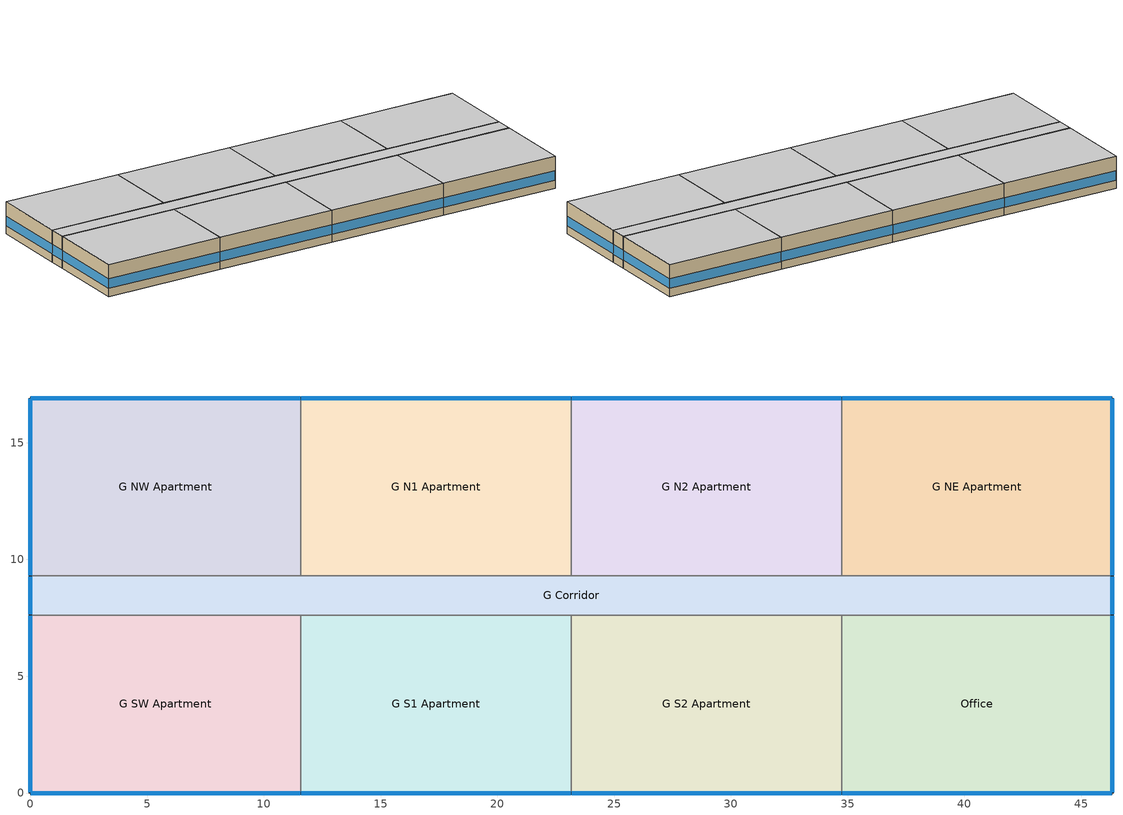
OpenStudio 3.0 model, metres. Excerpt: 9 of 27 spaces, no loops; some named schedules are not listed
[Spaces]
G S1 Apartment
 floor ground: 23.16,7.62 23.16,0 11.58,0 11.58,7.62 z0
 wall outside: 11.58,0 23.16,0 z0:3.05
 wall to G S2 Apartment: 23.16,0 23.16,7.62 z0:3.05
 wall to G Corridor: 23.16,7.62 11.58,7.62 z0:3.05
 wall to G SW Apartment: 11.58,7.62 11.58,0 z0:3.05
 window (BTAP-Ext-FixedWindow:U=0.173 SHGC=0.600): 11.61,0 23.14,0 z0.76:1.68
 ceiling adiabatic (BTAP-Int-Wall): 23.16,0 23.16,7.62 11.58,7.62 11.58,0 z3.05
G S2 Apartment
 floor ground: 34.75,7.62 34.75,0 23.16,0 23.16,7.62 z0
 wall outside: 23.16,0 34.75,0 z0:3.05
 wall to Office: 34.75,0 34.75,7.62 z0:3.05
 wall to G Corridor: 34.75,7.62 23.16,7.62 z0:3.05
 window (BTAP-Ext-FixedWindow:U=0.173 SHGC=0.600): 23.19,0 34.72,0 z0.76:1.68
 ceiling adiabatic (BTAP-Int-Wall): 34.75,0 34.75,7.62 23.16,7.62 23.16,0 z3.05
G NE Apartment
 floor ground: 46.33,16.92 46.33,9.3 34.75,9.3 34.75,16.92 z0
 wall outside: 46.33,9.3 46.33,16.92 34.75,16.92 z0:3.05
 wall to G Corridor: 34.75,9.3 46.33,9.3 z0:3.05
 wall to G N2 Apartment: 34.75,16.92 34.75,9.3 z0:3.05
 window (BTAP-Ext-FixedWindow:U=0.173 SHGC=0.600): 46.33,9.32 46.33,16.89 / 46.3,16.92 34.77,16.92 z0.76:1.68
 ceiling adiabatic (BTAP-Int-Wall): 46.33,9.3 46.33,16.92 34.75,16.92 34.75,9.3 z3.05
G NW Apartment
 floor ground: 11.58,16.92 11.58,9.3 0,9.3 0,16.92 z0
 wall outside: 11.58,16.92 0,16.92 0,9.3 z0:3.05
 wall to G N1 Apartment: 11.58,9.3 11.58,16.92 z0:3.05
 wall to G Corridor: 0,9.3 11.58,9.3 z0:3.05
 window (BTAP-Ext-FixedWindow:U=0.173 SHGC=0.600): 11.56,16.92 0.03,16.92 / 0,16.89 0,9.32 z0.76:1.68
 ceiling adiabatic (BTAP-Int-Wall): 11.58,9.3 11.58,16.92 0,16.92 0,9.3 z3.05
G N1 Apartment
 floor ground: 23.16,16.92 23.16,9.3 11.58,9.3 11.58,16.92 z0
 wall outside: 23.16,16.92 11.58,16.92 z0:3.05
 wall to G N2 Apartment: 23.16,9.3 23.16,16.92 z0:3.05
 wall to G Corridor: 11.58,9.3 23.16,9.3 z0:3.05
 window (BTAP-Ext-FixedWindow:U=0.173 SHGC=0.600): 23.14,16.92 11.61,16.92 z0.76:1.68
 ceiling adiabatic (BTAP-Int-Wall): 23.16,9.3 23.16,16.92 11.58,16.92 11.58,9.3 z3.05
Office
 floor ground: 46.33,7.62 46.33,0 34.75,0 34.75,7.62 z0
 wall outside: 34.75,0 46.33,0 46.33,7.62 z0:3.05
 wall to G Corridor: 46.33,7.62 34.75,7.62 z0:3.05
 window (BTAP-Ext-FixedWindow:U=0.173 SHGC=0.600): 46.33,0.03 46.33,7.59 / 34.77,0 46.3,0 z0.76:1.68
 ceiling adiabatic (BTAP-Int-Wall): 46.33,0 46.33,7.62 34.75,7.62 34.75,0 z3.05
G Corridor
 floor ground: 46.33,9.3 46.33,7.62 0,7.62 0,9.3 z0
 wall outside: 46.33,7.62 46.33,9.3 / 0,9.3 0,7.62 z0:3.05
 wall to G N2 Apartment: 34.75,9.3 23.16,9.3 z0:3.05
 wall to G SW Apartment: 0,7.62 11.58,7.62 z0:3.05
 window (BTAP-Ext-FixedWindow:U=0.173 SHGC=0.600): 46.33,7.65 46.33,9.27 / 0,9.27 0,7.65 z0.76:1.7
 ceiling adiabatic (BTAP-Int-Wall): 46.33,7.62 46.33,9.3 0,9.3 0,7.62 z3.05
G SW Apartment
 floor ground: 11.58,7.62 11.58,0 0,0 0,7.62 z0
 wall outside: 0,7.62 0,0 11.58,0 z0:3.05
 window (BTAP-Ext-FixedWindow:U=0.173 SHGC=0.600): 0.03,0 11.56,0 / 0,7.59 0,0.03 z0.76:1.68
 ceiling adiabatic (BTAP-Int-Wall): 11.58,0 11.58,7.62 0,7.62 0,0 z3.05
G N2 Apartment
 floor ground: 34.75,16.92 34.75,9.3 23.16,9.3 23.16,16.92 z0
 wall outside: 34.75,16.92 23.16,16.92 z0:3.05
 window (BTAP-Ext-FixedWindow:U=0.173 SHGC=0.600): 34.72,16.92 23.19,16.92 z0.76:1.68
 ceiling adiabatic (BTAP-Int-Wall): 34.75,9.3 34.75,16.92 23.16,16.92 23.16,9.3 z3.05
[Site]
Banff CS_AB_CAN: Latitude {deg}=51.193; Longitude {deg}=-115.552; Time Zone {hr}=-7; Elevation {m}=1396.9; Terrain=City
[Building]
MidriseApartment: North Axis {deg}=0; Default Construction Set=BTAP-Mass at hdd = 5500.0; Standards Number of Stories=4; Standards Number of Above Ground Stories=4; Standards Template=NECB2020; Standards Building Type=MidriseApartment
[Site:WaterMainsTemperature]
Calculation Method=Correlation; Annual Average Outdoor Air Temperature {C}=2.93333; Maximum Difference In Monthly Average Outdoor Air Temperatures {deltaC}=24.2
[Site:GroundTemperature:BuildingSurface]
19.527, 19.502, 19.536, 19.598, 20.002, 21.64, 22.225, 22.375, 21.449, 20.121, 19.802, 19.633
[SizingPeriod:DesignDay] Barometric Pressure {Pa}=85631; Sky Clearness=0; Rain Indicator=0; Snow Indicator=0; Day of Month=21; Daylight Saving Time Indicator=0; Humidity Indicating Type=Wetbulb; Dry-Bulb Temperature Range Modifier Type=DefaultMultipliers
Name | Maximum Dry-Bulb Temperature {C} | Daily Dry-Bulb Temperature Range {deltaC} | Humidity Indicating Conditions at Maximum Dry-Bulb | Wind Speed {m/s} | Wind Direction {deg} | Month | Day Type | Solar Model Indicator | ASHRAE Taub | ASHRAE Taud
Banff CS Ann Clg .4% Condns DB=>MWB | 27.4 | 14.4 | 13.7 | 3.1 | 230 | 7 | SummerDesignDay | ASHRAETau | 0.357 | 2.375
Banff CS Ann Htg 99.6% Condns DB | -30.3 | 0 | -30.3 | 1.3 | 70 | 12 | WinterDesignDay | ASHRAEClearSky
[Material:NoMass] Roughness=Smooth; Thermal Absorptance=0.9; Solar Absorptance=0.7
Name | Thermal Resistance {m2-K/W} | Visible Absorptance
Typical Carpet Pad; Typical Carpet Pad 1 | 0.21648 | 0.8
Typical Insulation 1 | 6.98591 | 0.7
Typical Insulation 2 | 4.38022 | 0.7
Typical Insulation 3 | 8.26445 | 0.7
Typical Carpet Pad 2 | 1.25503 | 0.8
Typical Carpet Pad 3; Typical Carpet Pad 4 | 3.45515 | 0.8
Typical Insulation 4 | 0.578017 | 0.7
Typical Insulation 5 | 0.578035 | 0.7
[Material]
Name | Roughness | Thickness {m} | Conductivity {W/m-K} | Density {kg/m3} | Specific Heat {J/kg-K} | Thermal Absorptance | Solar Absorptance | Visible Absorptance
G05 25mm wood | MediumSmooth | 0.0254 | 0.15 | 608 | 1630 | 0.9 | 0.5 | 0.5
100mm Normalweight concrete floor 1 | MediumSmooth | 0.1016 | 2.31 | 2322 | 832
G01 13mm gypsum board 1 | Smooth | 0.0127 | 0.16 | 800 | 1090 | 0.9 | 0.7 | 0.5
4 in. Normalweight Concrete Floor 1 | MediumRough | 0.1016 | 2.31 | 2322 | 832 | 0.9 | 0.7 | 0.7
1IN Stucco 1 | Smooth | 0.0253 | 0.6918 | 1858 | 837 | 0.9 | 0.7 | 0.92
8IN CONCRETE HW RefBldg 1 | Rough | 0.2032 | 1.311 | 2240 | 836.8 | 0.9 | 0.7 | 0.7
1/2IN Gypsum 1 | Smooth | 0.0127 | 0.16 | 784.9 | 830 | 0.9 | 0.4 | 0.4
Metal Roof Surface 1; F08 Metal surface 1 | Smooth | 0.0008 | 45.28 | 7824 | 500 | 0.9 | 0.7 | 0.7
6 in. Normalweight Concrete Floor 1; 6 in. Normalweight Concrete Floor 2; 6 in. Normalweight Concrete Floor 3 | MediumRough | 0.1524 | 2.31 | 2322 | 832 | 0.9 | 0.7 | 0.7
[Construction]
BTAP-Int-Partition; BTAP-Int-Door: G05 25mm wood
BTAP-Int-Floor: 100mm Normalweight concrete floor 1, Typical Carpet Pad
BTAP-Int-Wall: G01 13mm gypsum board 1, G01 13mm gypsum board 1
BTAP-Int-Ceiling: Typical Carpet Pad, 100mm Normalweight concrete floor 1
BTAP-Int-Window: SimpleGlazing
BTAP-Ext-Floor-Mass:U-0.138: Typical Insulation 1, 4 in. Normalweight Concrete Floor 1, Typical Carpet Pad 1
BTAP-Ext-Wall-Mass:U-0.215: 1IN Stucco 1, 8IN CONCRETE HW RefBldg 1, Typical Insulation 2, 1/2IN Gypsum 1
BTAP-Ext-Roof-Metal:U-0.121: Metal Roof Surface 1, Typical Insulation 3
BTAP-Grnd-Floor-Mass:U-0.757: 6 in. Normalweight Concrete Floor 1, Typical Carpet Pad 2
BTAP-Grnd-Wall-Mass:U-0.284: 6 in. Normalweight Concrete Floor 2, Typical Carpet Pad 3
BTAP-Grnd-Roof-Mass:U-0.284: 6 in. Normalweight Concrete Floor 3, Typical Carpet Pad 4
BTAP-Ext-FixedWindow:U=0.173 SHGC=0.600; BTAP-Ext-GlassDoors:U=0.173 SHGC=0.600: SimpleGlazing:U=0.173 SHGC=0.600
BTAP-Ext-Door:U-1.73: F08 Metal surface 1, Typical Insulation 4
BTAP-Ext-OverHeadDoor:U-1.73: Typical Insulation 5
BTAP-Ext-Skylights:U=0.241 SHGC=0.600; BTAP-Ext-DaylightDomes:U=0.241 SHGC=0.600; BTAP-Ext-DaylightDiffuser:U=0.241 SHGC=0.600: SimpleGlazing:U=0.241 SHGC=0.600
[DefaultConstructionSet]
BTAP-Mass at hdd = 5500.0: Default Exterior Surface Constructions=BTAP-Mass at hdd = 5500.0; Default Interior Surface Constructions=Default Surface Constructions 2; Default Ground Contact Surface Constructions=BTAP-Mass at hdd = 5500.0 1; Default Exterior SubSurface Constructions=BTAP-Mass at hdd = 5500.0; Default Interior SubSurface Constructions=Default Sub Surface Constructions 2; Interior Partition Construction=BTAP-Int-Partition
[DefaultSurfaceConstructions]
Name | Floor Construction | Wall Construction | Roof Ceiling Construction
Default Surface Constructions 2 | BTAP-Int-Floor | BTAP-Int-Wall | BTAP-Int-Ceiling
BTAP-Mass at hdd = 5500.0 | BTAP-Ext-Floor-Mass:U-0.138 | BTAP-Ext-Wall-Mass:U-0.215 | BTAP-Ext-Roof-Metal:U-0.121
BTAP-Mass at hdd = 5500.0 1 | BTAP-Grnd-Floor-Mass:U-0.757 | BTAP-Grnd-Wall-Mass:U-0.284 | BTAP-Grnd-Roof-Mass:U-0.284
[DefaultSubSurfaceConstructions]
Name | Fixed Window Construction | Operable Window Construction | Door Construction | Glass Door Construction | Overhead Door Construction | Skylight Construction | Tubular Daylight Dome Construction | Tubular Daylight Diffuser Construction
Default Sub Surface Constructions 2 | BTAP-Int-Window | BTAP-Int-Window | BTAP-Int-Door
BTAP-Mass at hdd = 5500.0 | BTAP-Ext-FixedWindow:U=0.173 SHGC=0.600 | BTAP-Ext-FixedWindow:U=0.173 SHGC=0.600 | BTAP-Ext-Door:U-1.73 | BTAP-Ext-GlassDoors:U=0.173 SHGC=0.600 | BTAP-Ext-OverHeadDoor:U-1.73 | BTAP-Ext-Skylights:U=0.241 SHGC=0.600 | BTAP-Ext-DaylightDomes:U=0.241 SHGC=0.600 | BTAP-Ext-DaylightDiffuser:U=0.241 SHGC=0.600
[WindowMaterial:SimpleGlazingSystem] Solar Heat Gain Coefficient=0.6; Visible Transmittance=0.21
Name | U-Factor {W/m2-K}
SimpleGlazing | 2.2
SimpleGlazing:U=0.173 SHGC=0.600 | 1.73
SimpleGlazing:U=0.241 SHGC=0.600 | 2.41
[Space] Building Story=Building Story 1
Name | Space Type | Thermal Zone
G Corridor | Space Function Corridor/Transition area other-sch-G | WILD_ST=Corridor/Transition area other-sch-G_FL=Building Story 1_SCH=G
G S1 Apartment | Space Function Dwelling units general | DU_BT=Space Function_ST=Dwelling units general_FL=Building Story 1_SCHG 4
G S2 Apartment | Space Function Dwelling units general | DU_BT=Space Function_ST=Dwelling units general_FL=Building Story 1_SCHG 5
G NW Apartment | Space Function Dwelling units general | DU_BT=Space Function_ST=Dwelling units general_FL=Building Story 1_SCHG 6
Office | Space Function Conference/Meeting/Multi-purpose room | ALL_ST=Conference/Meeting/Multi-purpose room_FL=Building Story 1_SCH=C
G NE Apartment | Space Function Dwelling units general | DU_BT=Space Function_ST=Dwelling units general_FL=Building Story 1_SCHG 3
G SW Apartment | Space Function Dwelling units general | DU_BT=Space Function_ST=Dwelling units general_FL=Building Story 1_SCHG 2
G N1 Apartment | Space Function Dwelling units general | DU_BT=Space Function_ST=Dwelling units general_FL=Building Story 1_SCHG 1
G N2 Apartment | Space Function Dwelling units general | DU_BT=Space Function_ST=Dwelling units general_FL=Building Story 1_SCHG
[BuildingStory]
Building Story 1: Nominal Z Coordinate {m}=0
[SpaceType] Standards Building Type=Space Function
Name | Default Schedule Set | Design Specification Outdoor Air Object | Standards Space Type
Space Function Corridor/Transition area other-sch-G | Space Function Corridor/Transition area other-sch-G Schedule Set | Space Function Corridor/Transition area other-sch-G Ventilation | Corridor/Transition area other-sch-G
Space Function Dwelling units general | Space Function Dwelling units general Schedule Set | Space Function Dwelling units general Ventilation | Dwelling units general
Space Function Conference/Meeting/Multi-purpose room | Space Function Conference/Meeting/Multi-purpose room Schedule Set | Space Function Conference/Meeting/Multi-purpose room Ventilation | Conference/Meeting/Multi-purpose room
[People:Definition] Number of People Calculation Method=People/Area; Fraction Radiant=0.3
Name | People per Space Floor Area {person/m2}
Space Function Conference/Meeting/Multi-purpose room People Definition | 0.200073
Space Function Corridor/Transition area other-sch-G People Definition | 0.0100036
Space Function Dwelling units general People Definition | 0.0400145
[People] Work Efficiency Schedule=Work Efficiency Schedule; Clothing Insulation Schedule=Clothing Schedule; Air Velocity Schedule=Air Velocity Schedule; Multiplier=1
Name | People Definition | Space or SpaceType
Space Function Conference/Meeting/Multi-purpose room People | Space Function Conference/Meeting/Multi-purpose room People Definition | Space Function Conference/Meeting/Multi-purpose room
Space Function Corridor/Transition area other-sch-G People | Space Function Corridor/Transition area other-sch-G People Definition | Space Function Corridor/Transition area other-sch-G
Space Function Dwelling units general People | Space Function Dwelling units general People Definition | Space Function Dwelling units general
[Lights:Definition] Design Level Calculation Method=Watts/Area; Fraction Radiant=0.5; Fraction Visible=0.2
Name | Watts per Space Floor Area {W/m2}
Space Function Conference/Meeting/Multi-purpose room Lights Definition | 10.5
Space Function Corridor/Transition area other-sch-G Lights Definition | 4.4
Space Function Dwelling units general Lights Definition | 5.00182
[Lights] Fraction Replaceable=1
Name | Lights Definition | Space or SpaceType
Space Function Conference/Meeting/Multi-purpose room Lights | Space Function Conference/Meeting/Multi-purpose room Lights Definition | Space Function Conference/Meeting/Multi-purpose room
Space Function Corridor/Transition area other-sch-G Lights | Space Function Corridor/Transition area other-sch-G Lights Definition | Space Function Corridor/Transition area other-sch-G
Space Function Dwelling units general Lights | Space Function Dwelling units general Lights Definition | Space Function Dwelling units general
[ElectricEquipment:Definition] Design Level Calculation Method=Watts/Area; Fraction Radiant=0.5
Name | Watts per Space Floor Area {W/m2}
Space Function Conference/Meeting/Multi-purpose room Elec Equip Definition | 1.00036
Space Function Dwelling units general Elec Equip Definition | 5.00182
[ElectricEquipment]
Name | Electric Equipment Definition | Space or SpaceType
Space Function Conference/Meeting/Multi-purpose room Elec Equip | Space Function Conference/Meeting/Multi-purpose room Elec Equip Definition | Space Function Conference/Meeting/Multi-purpose room
Space Function Dwelling units general Elec Equip | Space Function Dwelling units general Elec Equip Definition | Space Function Dwelling units general
[DesignSpecification:OutdoorAir] Outdoor Air Method=Sum; Outdoor Air Flow per Floor Area {m3/s-m2}=0.0003048
Name | Outdoor Air Flow per Person {m3/s-person}
Space Function Conference/Meeting/Multi-purpose room Ventilation | 0.00634769
Space Function Corridor/Transition area other-sch-G Ventilation
Space Function Dwelling units general Ventilation | 0.00235974
[DefaultScheduleSet] People Activity Level Schedule=NECB-Activity; Infiltration Schedule=Always On
Name | Number of People Schedule | Lighting Schedule | Electric Equipment Schedule
Space Function Conference/Meeting/Multi-purpose room Schedule Set | NECB-C-Occupancy | NECB-C-Occupancy-NECB-C-Lighting-0.5-0.0-0.67-Light Ruleset | NECB-C-Electric-Equipment
Space Function Corridor/Transition area other-sch-G Schedule Set; Space Function Dwelling units general Schedule Set | NECB-G-Occupancy | NECB-G-Lighting | NECB-G-Electric-Equipment
[ThermostatSetpoint:DualSetpoint]
Name | Heating Setpoint Temperature Schedule | Cooling Setpoint Temperature Schedule
Space Function Dwelling units general Thermostat 48; Space Function Dwelling units general Thermostat 49; Space Function Dwelling units general Thermostat 50; Space Function Dwelling units general Thermostat 56; Space Function Dwelling units general Thermostat 65; Space Function Dwelling units general Thermostat 67; Space Function Dwelling units general Thermostat 69; Space Function Corridor/Transition area other-sch-G Thermostat 7 | NECB-G-Thermostat Setpoint-Heating | NECB-G-Thermostat Setpoint-Cooling
Space Function Conference/Meeting/Multi-purpose room Thermostat 3 | NECB-C-Thermostat Setpoint-Heating | NECB-C-Thermostat Setpoint-Cooling
[SpaceInfiltration:DesignFlowRate] Schedule=Always On Discrete; Design Flow Rate Calculation Method=Flow/ExteriorArea; Flow per Exterior Surface Area {m3/s-m2}=0.00039496; Constant Term Coefficient=0; Temperature Term Coefficient=0; Velocity Term Coefficient=0.224; Velocity Squared Term Coefficient=0
Name | Space or SpaceType
G Corridor Infiltration | G Corridor
G N1 Apartment Infiltration | G N1 Apartment
G N2 Apartment Infiltration | G N2 Apartment
G NE Apartment Infiltration | G NE Apartment
G NW Apartment Infiltration | G NW Apartment
G S1 Apartment Infiltration | G S1 Apartment
G S2 Apartment Infiltration | G S2 Apartment
G SW Apartment Infiltration | G SW Apartment
Office Infiltration | Office
[ThermalZone] Use Ideal Air Loads=No
Name | Thermostat
DU_BT=Space Function_ST=Dwelling units general_FL=Building Story 1_SCHG | Space Function Dwelling units general Thermostat 48
DU_BT=Space Function_ST=Dwelling units general_FL=Building Story 1_SCHG 1 | Space Function Dwelling units general Thermostat 49
DU_BT=Space Function_ST=Dwelling units general_FL=Building Story 1_SCHG 2 | Space Function Dwelling units general Thermostat 50
DU_BT=Space Function_ST=Dwelling units general_FL=Building Story 1_SCHG 3 | Space Function Dwelling units general Thermostat 56
DU_BT=Space Function_ST=Dwelling units general_FL=Building Story 1_SCHG 4 | Space Function Dwelling units general Thermostat 65
DU_BT=Space Function_ST=Dwelling units general_FL=Building Story 1_SCHG 5 | Space Function Dwelling units general Thermostat 67
DU_BT=Space Function_ST=Dwelling units general_FL=Building Story 1_SCHG 6 | Space Function Dwelling units general Thermostat 69
ALL_ST=Conference/Meeting/Multi-purpose room_FL=Building Story 1_SCH=C | Space Function Conference/Meeting/Multi-purpose room Thermostat 3
WILD_ST=Corridor/Transition area other-sch-G_FL=Building Story 1_SCH=G | Space Function Corridor/Transition area other-sch-G Thermostat 7
[AvailabilityManager:NightCycle] Applicability Schedule=Always On Discrete; Control Type=CycleOnAny; Thermostat Tolerance {deltaC}=1; Cycling Run Time {s}=3600
Availability Manager Night Cycle 1; Availability Manager Night Cycle 2; Availability Manager Night Cycle 3; Availability Manager Night Cycle 4; Availability Manager Night Cycle 5; Availability Manager Night Cycle 6; Availability Manager Night Cycle 7; Availability Manager Night Cycle 8; Availability Manager Night Cycle 9; Availability Manager Night Cycle 10; Availability Manager Night Cycle 11; Availability Manager Night Cycle 12; Availability Manager Night Cycle 13; Availability Manager Night Cycle 14; Availability Manager Night Cycle 15; Availability Manager Night Cycle 16; Availability Manager Night Cycle 17; Availability Manager Night Cycle 18; Availability Manager Night Cycle 19; Availability Manager Night Cycle 20; Availability Manager Night Cycle 21; Availability Manager Night Cycle 22; Availability Manager Night Cycle 23; Availability Manager Night Cycle 24; Availability Manager Night Cycle 25
[HeatExchanger:AirToAir:SensibleAndLatent] Availability Schedule=Always On Discrete; Nominal Supply Air Flow Rate {m3/s}=autosize; Sensible Effectiveness at 100% Heating Air Flow=0.5; Latent Effectiveness at 100% Heating Air Flow=0.5; Sensible Effectiveness at 75% Heating Air Flow=0.5; Latent Effectiveness at 75% Heating Air Flow=0.5; Sensible Effectiveness at 100% Cooling Air Flow=0.5; Latent Effectiveness at 100% Cooling Air Flow=0.5; Sensible Effectiveness at 75% Cooling Air Flow=0.5; Latent Effectiveness at 75% Cooling Air Flow=0.5; Supply Air Outlet Temperature Control=Yes; Heat Exchanger Type=Rotary; Frost Control Type=ExhaustOnly; Threshold Temperature {C}=-23.3; Initial Defrost Time Fraction=0.167; Rate of Defrost Time Fraction Increase {1/K}=1.44; Economizer Lockout=Yes
Name | Nominal Electric Power {W}
sys_1|doas|shr>none|sc>dx|sh>c-hw|ssf>cv|zh>b-hw|zc>ptac|srf>none| ERV; sys_1|doas|shr>none|sc>dx|sh>c-hw|ssf>cv|zh>b-hw|zc>ptac|srf>none| 10 ERV; sys_1|doas|shr>none|sc>dx|sh>c-hw|ssf>cv|zh>b-hw|zc>ptac|srf>none| 12 ERV; sys_1|doas|shr>none|sc>dx|sh>c-hw|ssf>cv|zh>b-hw|zc>ptac|srf>none| 14 ERV; sys_1|doas|shr>none|sc>dx|sh>c-hw|ssf>cv|zh>b-hw|zc>ptac|srf>none| 15 ERV; sys_1|doas|shr>none|sc>dx|sh>c-hw|ssf>cv|zh>b-hw|zc>ptac|srf>none| 17 ERV; sys_1|doas|shr>none|sc>dx|sh>c-hw|ssf>cv|zh>b-hw|zc>ptac|srf>none| 5 ERV; sys_1|doas|shr>none|sc>dx|sh>c-hw|ssf>cv|zh>b-hw|zc>ptac|srf>none| 7 ERV | 100.557
sys_1|doas|shr>none|sc>dx|sh>c-hw|ssf>cv|zh>b-hw|zc>ptac|srf>none| 1 ERV; sys_1|doas|shr>none|sc>dx|sh>c-hw|ssf>cv|zh>b-hw|zc>ptac|srf>none| 11 ERV; sys_1|doas|shr>none|sc>dx|sh>c-hw|ssf>cv|zh>b-hw|zc>ptac|srf>none| 13 ERV; sys_1|doas|shr>none|sc>dx|sh>c-hw|ssf>cv|zh>b-hw|zc>ptac|srf>none| 16 ERV; sys_1|doas|shr>none|sc>dx|sh>c-hw|ssf>cv|zh>b-hw|zc>ptac|srf>none| 18 ERV; sys_1|doas|shr>none|sc>dx|sh>c-hw|ssf>cv|zh>b-hw|zc>ptac|srf>none| 19 ERV; sys_1|doas|shr>none|sc>dx|sh>c-hw|ssf>cv|zh>b-hw|zc>ptac|srf>none| 2 ERV; sys_1|doas|shr>none|sc>dx|sh>c-hw|ssf>cv|zh>b-hw|zc>ptac|srf>none| 20 ERV; sys_1|doas|shr>none|sc>dx|sh>c-hw|ssf>cv|zh>b-hw|zc>ptac|srf>none| 21 ERV; sys_1|doas|shr>none|sc>dx|sh>c-hw|ssf>cv|zh>b-hw|zc>ptac|srf>none| 22 ERV; sys_1|doas|shr>none|sc>dx|sh>c-hw|ssf>cv|zh>b-hw|zc>ptac|srf>none| 3 ERV; sys_1|doas|shr>none|sc>dx|sh>c-hw|ssf>cv|zh>b-hw|zc>ptac|srf>none| 4 ERV; sys_1|doas|shr>none|sc>dx|sh>c-hw|ssf>cv|zh>b-hw|zc>ptac|srf>none| 6 ERV; sys_1|doas|shr>none|sc>dx|sh>c-hw|ssf>cv|zh>b-hw|zc>ptac|srf>none| 8 ERV; sys_1|doas|shr>none|sc>dx|sh>c-hw|ssf>cv|zh>b-hw|zc>ptac|srf>none| 9 ERV | 75.2784
sys_3|mixed|shr>none|sc>dx|sh>c-g|ssf>cv|zh>b-hw|zc>none|srf>none| ERV | 149.715
sys_4|mixed|shr>none|sc>dx|sh>c-g|ssf>cv|zh>b-hw|zc>none|srf>none| ERV | 117.935
[SetpointManager:OutdoorAirPretreat] Minimum Setpoint Temperature {C}=-99; Maximum Setpoint Temperature {C}=99; Minimum Setpoint Humidity Ratio {kgWater/kgDryAir}=1e-05; Maximum Setpoint Humidity Ratio {kgWater/kgDryAir}=1
Setpoint Manager Outdoor Air Pretreat 1; Setpoint Manager Outdoor Air Pretreat 2; Setpoint Manager Outdoor Air Pretreat 3; Setpoint Manager Outdoor Air Pretreat 4; Setpoint Manager Outdoor Air Pretreat 5; Setpoint Manager Outdoor Air Pretreat 6; Setpoint Manager Outdoor Air Pretreat 7; Setpoint Manager Outdoor Air Pretreat 8; Setpoint Manager Outdoor Air Pretreat 9; Setpoint Manager Outdoor Air Pretreat 10; Setpoint Manager Outdoor Air Pretreat 11; Setpoint Manager Outdoor Air Pretreat 12; Setpoint Manager Outdoor Air Pretreat 13
